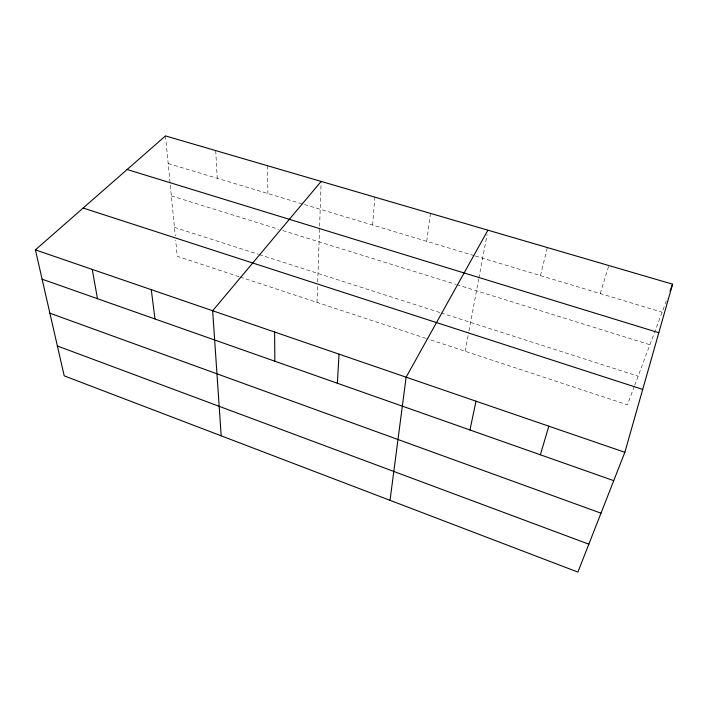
<?xml version="1.0" encoding="UTF-8"?>
<svg xmlns="http://www.w3.org/2000/svg" width="708" height="708" viewBox="0 0 708 708"><rect width="100%" height="100%" fill="white"/><g stroke="black" fill="none" stroke-linecap="round" stroke-linejoin="round"><path stroke-width="0.53" stroke-dasharray="3.54 2.66" d="M317.007 302.404L317.556 286.315M317.706 282.023L321.149 181.425M372.603 225.064L374.904 197.143M426.729 241.348L430.455 213.382M465.165 351.274L468.776 332.025M468.979 330.955L478.688 279.226M478.891 278.182L487.095 234.49M540.443 275.58L547.337 247.552M600.234 293.581L608.862 265.544M634.315 386.391L627.421 404.799L426.756 338.61M634.695 385.373L667.352 298.192M168.185 163.53L303.458 204.249M304.511 204.559L474.201 255.641M475.254 255.96L662.104 312.201M171.345 195.877L278.669 229.259M282.811 230.551L455.695 284.333M456.731 284.651L649.917 344.752M174.425 227.365L258.296 254.278M259.332 254.614L440.181 312.644M441.226 312.98L638.147 376.169M239.039 276.686L177.248 256.305L175.681 240.233M240.074 277.032L425.72 338.265M165.486 135.909L175.257 235.941M215.701 150.592L217.259 178.301M267.562 165.752L267.898 193.541"/><path stroke-width="1.06" d="M337.353 383.24L339.061 354.159M390.028 500.326L406.126 377.187L487.9 230.18M469.962 429.977L475.997 401.179M624.854 452.297L672.6 284.182L165.486 135.909L35.4 249.88L64.224 375.868L577.896 572.091L624.854 452.297L35.4 249.88M540.363 454.793L548.842 426.198M669.98 291.183L672.6 284.182M321.149 181.425L212.666 310.75L221.179 435.827M127.13 169.513L658.812 332.725M83.163 208.037L642.714 389.418M42.099 279.182L613.739 480.652M49.879 313.184L600.986 513.176M57.383 345.991L588.844 544.178M92.235 269.394L97.483 298.696M151.282 289.669L154.964 318.954M274.624 332.025L274.837 361.204"/></g></svg>
